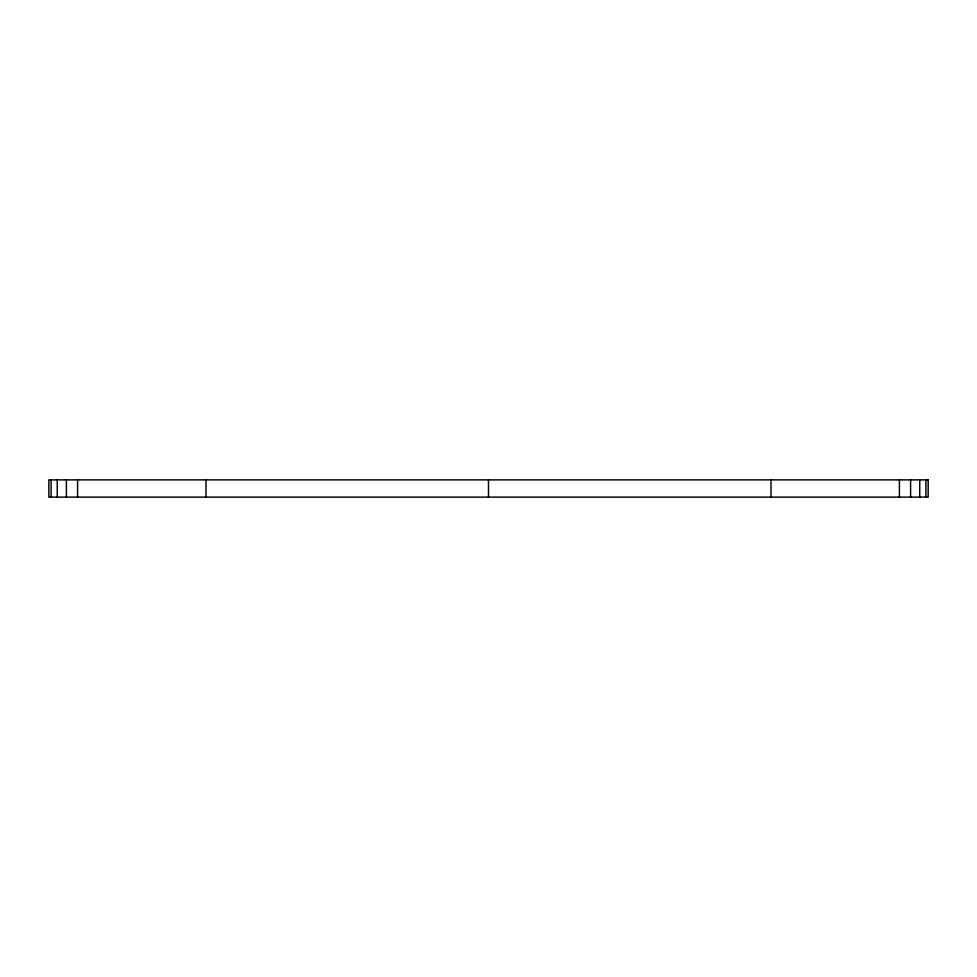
<?xml version="1.0" encoding="UTF-8"?>
<svg xmlns="http://www.w3.org/2000/svg" width="977" height="977" viewBox="0 0 977 977"><rect width="100%" height="100%" fill="white"/><g stroke="black" fill="none" stroke-linecap="round" stroke-linejoin="round"><path stroke-width="1.47" d="M925.891 479.878L925.891 497.122M919.736 479.878L919.736 497.122M910.601 479.878L910.601 497.122M899.414 479.878L899.414 497.122M771 479.878L771 497.122M488.5 479.878L488.5 497.122M206 479.878L206 497.122M77.586 479.878L77.586 497.122M66.399 479.878L66.399 497.122M57.264 479.878L57.264 497.122M51.109 479.878L51.109 497.122M928.15 479.878L48.85 479.878L48.85 497.122L928.15 497.122L928.15 479.878"/></g></svg>
